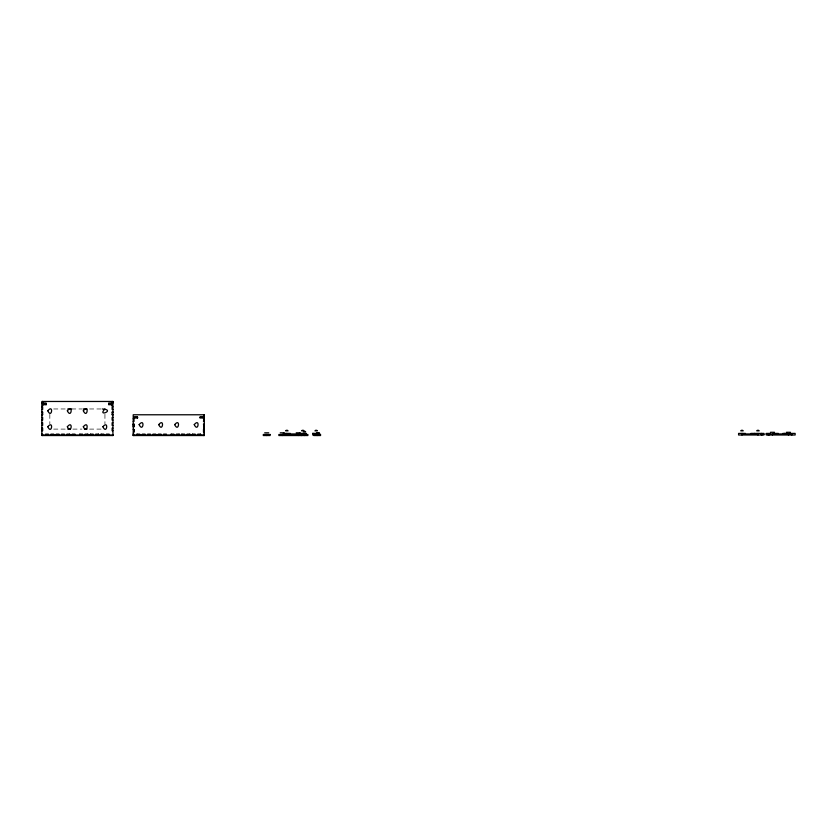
<?xml version="1.0" encoding="UTF-8"?>
<svg xmlns="http://www.w3.org/2000/svg" width="837" height="837" viewBox="0 0 837 837"><rect width="100%" height="100%" fill="white"/><g stroke="black" fill="none" stroke-linecap="round" stroke-linejoin="round"><path stroke-width="0.63" stroke-dasharray="4.18 3.14" d="M53.683 408.969L66.5 408.969M71.626 408.969L81.88 408.969M89.559 408.969L101.099 408.969M53.683 429.099L66.5 429.099M72.903 429.099L81.88 429.099M89.559 429.099L101.099 429.099M104.939 414.305L104.939 423.763M49.833 414.305L49.833 423.763"/><path stroke-width="1.26" d="M112.179 405.579L112.179 403.057M112.932 435.533L112.932 401.467L41.85 401.467L41.85 435.533L112.932 435.533L112.932 434.999M112.932 401.467L112.932 403.057L108.674 403.057L108.611 404.71L111.917 404.71L111.917 403.811L108.611 403.811M204.291 434.999L204.291 435.533L133.219 435.533L134.014 429.412L133.219 429.412M133.962 426.703L133.962 424.139M203.496 435.533L203.548 434.999M204.291 429.465L203.496 424.087L204.291 424.139M133.219 435.533L133.219 414.775L204.291 414.775L203.496 421.429L204.291 421.429M312.745 433.409L312.745 434.999L319.567 434.999L319.567 433.409L312.745 433.409L315.277 433.943M741.99 434.999L741.99 433.409M757.966 434.999L757.966 433.409M104.939 408.969C96.768 417.454 116.123 409.9 102.376 408.969M41.85 403.057L46.108 403.057L46.108 404.658M41.85 406.792L42.645 406.792L42.645 409.45L41.85 409.45M112.932 406.792L112.127 406.792L112.127 409.45L112.932 409.45M67.776 408.969L71.626 408.969M83.156 408.969L86.996 408.969M41.85 412.107L42.645 412.107L42.645 414.775L41.85 414.775M112.932 412.107L112.127 412.107L112.127 414.775L112.932 414.775M41.85 412.16L42.593 412.16M112.179 412.16L112.932 412.16M41.85 414.723L42.593 414.723M112.179 414.723L112.932 414.723M134.286 417.171L137.477 417.171L137.477 417.966M200.033 417.171L203.234 417.171L203.234 417.966L199.98 418.019L199.98 417.119L203.286 417.119L203.286 418.019M41.85 417.433L42.645 417.433L42.645 420.101L41.85 420.101M112.932 417.433L112.127 417.433L112.127 420.101L112.932 420.101M133.219 418.762L134.014 418.762L134.014 421.429L133.219 421.429M41.85 422.811L42.645 422.758L42.645 425.426L41.85 425.363M112.932 422.811L112.127 422.758L112.127 425.426L112.932 425.363M112.932 428.136L112.127 428.084L112.127 430.741L112.932 430.689M67.776 429.099L70.339 429.099M84.443 429.099L86.996 429.099M204.291 429.412L203.496 429.412L203.496 432.08L204.291 432.08M286.16 430.323L287.541 430.323M302.136 430.323L303.517 430.323M315.465 430.323L316.846 430.323M741.3 430.323L742.681 430.323M757.276 430.323L758.657 430.323M285.626 430.856L288.074 430.856M301.602 430.856L304.051 430.856M314.932 430.856L317.38 430.856M740.766 430.856L743.214 430.856M756.742 430.856L759.19 430.856M303.789 431.379L305.181 431.379M303.423 431.913L305.714 431.913M770.448 432.29L774.497 432.29M786.414 432.29L790.463 432.29M264.691 432.823L268.74 432.823M280.249 432.823L284.287 432.823M296.214 432.823L300.263 432.823M316.637 432.823L319.179 432.823M770.343 433.409L766.284 433.409L766.284 434.999L795.15 434.999L795.15 433.409L789.846 433.409M773.493 433.409L778.305 433.409L778.305 434.257M787.805 433.409L782.919 433.409L782.919 434.204M766.284 433.723L769.883 433.723M773.493 433.723L778.305 433.723M283.45 433.943L285.972 433.943M286.85 433.943L302.827 433.943M303.705 433.943L306.227 433.943M317.035 433.943L319.567 433.409M741.99 433.943L757.966 433.943M41.85 434.152L42.645 434.204M79.766 435.062L79.766 434.152L82.528 434.152L82.528 435.062M98.504 435.062L98.504 434.152L95.732 434.152L95.732 435.062M101.057 435.062L101.057 434.152L103.83 434.152L103.83 435.062M136.996 435.062L136.996 434.152L139.758 434.152L139.758 435.062M171.135 435.062L171.135 434.152L173.897 434.152L173.897 435.062M179.223 435.062L179.223 434.152L176.45 434.152L176.45 435.062M181.775 435.062L181.775 434.152L184.548 434.152L184.548 435.062M200.514 435.062L200.514 434.152L197.752 434.152L197.752 435.062M203.496 434.204L204.291 434.152M761.408 434.204L763.93 434.204M766.284 434.204L770.124 434.204M284.726 434.476L278.857 434.476L278.857 435.533L307.89 435.533L307.89 434.476L305.798 434.581M319.567 434.476L320.571 434.476L320.571 435.533L313.749 435.533L313.749 434.476M41.85 435.062L112.932 435.062M133.219 435.062L204.291 435.062M791.854 434.999L791.854 433.943L769.067 433.943L769.067 434.999M788.444 433.943L788.444 434.999M784.646 433.409L784.646 434.204M772.467 433.943L772.467 434.999M768.167 434.257L768.167 434.999M761.963 434.204L761.963 434.999M761.367 433.409L761.367 434.999M754.555 433.409L754.555 433.943M750.894 434.204L750.894 433.409L763.93 433.409L763.93 434.999L738.579 434.999L738.579 433.409L745.401 433.409L745.401 433.943M317.16 434.476L317.16 435.533M316.156 433.409L316.156 434.999M304.49 434.476L304.49 435.533M302.827 433.409L302.827 434.999M301.644 434.476L301.644 435.533M301.079 434.476L301.079 435.533M299.416 433.943L299.416 433.409L306.227 433.409L306.227 434.999L283.45 434.999L283.45 433.409L290.261 433.409L290.261 433.943M298.244 434.476L298.244 435.533M286.85 433.409L286.85 434.999M282.268 434.476L282.268 435.533M266.71 434.476L266.71 435.533M204.291 414.775L204.291 435.533M200.461 434.204L200.461 434.999M195.199 435.062L195.199 434.152L192.426 434.152L192.426 435.062M192.479 434.204L192.479 434.999M189.873 435.062L189.873 434.152L187.101 434.152L187.101 435.062M189.821 434.204L189.821 434.999M181.828 434.204L181.828 434.999M179.17 434.204L179.17 434.999M171.187 434.204L171.187 434.999M166.385 435.062L166.385 434.152L163.613 434.152L163.613 435.062M161.06 435.062L161.06 434.152L158.287 434.152L158.287 435.062M155.734 435.062L155.734 434.152L152.962 434.152L152.962 435.062M150.409 435.062L150.409 434.152L147.647 434.152L147.647 435.062M145.083 435.062L145.083 434.152L142.321 434.152L142.321 435.062M137.048 434.204L137.048 434.999M133.962 429.465L133.962 432.018M133.962 434.999L134.014 435.533M112.127 401.467L112.127 405.725M111.865 403.863L111.865 404.658M111.279 403.057L111.279 403.863M109.155 435.062L109.155 434.152L106.383 434.152L106.383 435.062M101.11 434.204L101.11 434.999M98.452 434.204L98.452 434.999M93.179 435.062L93.179 434.152L90.406 434.152L90.406 435.062M90.469 434.204L90.469 434.999M87.854 435.062L87.854 434.152L85.092 434.152L85.092 435.062M87.801 434.204L87.801 434.999M79.818 434.204L79.818 434.999M75.016 435.062L75.016 434.152L72.244 434.152L72.244 435.062M69.691 435.062L69.691 434.152L66.918 434.152L66.918 435.062M69.638 434.204L69.638 434.999M64.365 435.062L64.365 434.152L61.603 434.152L61.603 435.062M59.04 435.062L59.04 434.152L56.278 434.152L56.278 435.062M53.714 435.062L53.714 434.152L50.952 434.152L50.952 435.062M48.4 435.062L48.4 434.152L45.627 434.152L45.627 435.062M43.503 403.057L43.503 403.863M42.593 434.999L42.645 435.533M41.85 428.136L41.85 430.689L42.645 430.741L42.645 428.084L41.85 428.136M42.593 401.467L42.593 405.767L42.645 401.467M133.219 424.139L133.219 426.703L134.014 426.755L134.014 424.087L133.219 424.087M47.782 410.779C51.758 419.379 53.85 403.497 47.782 410.779M47.782 426.744C51.758 435.355 53.85 419.463 47.782 426.744M67.347 410.779C71.333 419.379 73.415 403.497 67.347 410.779M67.347 426.744C71.333 435.355 73.415 419.463 67.347 426.744M83.313 410.779C87.299 419.379 89.392 403.497 83.313 410.779M83.313 426.744C87.299 435.355 89.392 419.463 83.313 426.744M102.888 426.744C106.864 435.355 108.956 419.463 102.888 426.744M139.141 424.621C143.127 433.221 145.22 417.339 139.141 424.621M158.716 424.621C162.692 433.221 164.784 417.339 158.716 424.621M174.682 424.621C178.668 433.221 180.761 417.339 174.682 424.621M194.247 424.621C198.233 433.221 200.325 417.339 194.247 424.621M46.161 403.811L42.865 403.811L42.865 404.71L46.161 404.71L46.161 403.811M137.53 417.119L134.234 417.119L134.234 418.019L137.53 418.019L137.53 417.119M270.121 434.476L263.31 434.476L263.31 435.533L270.121 435.533L270.121 434.476"/></g></svg>
